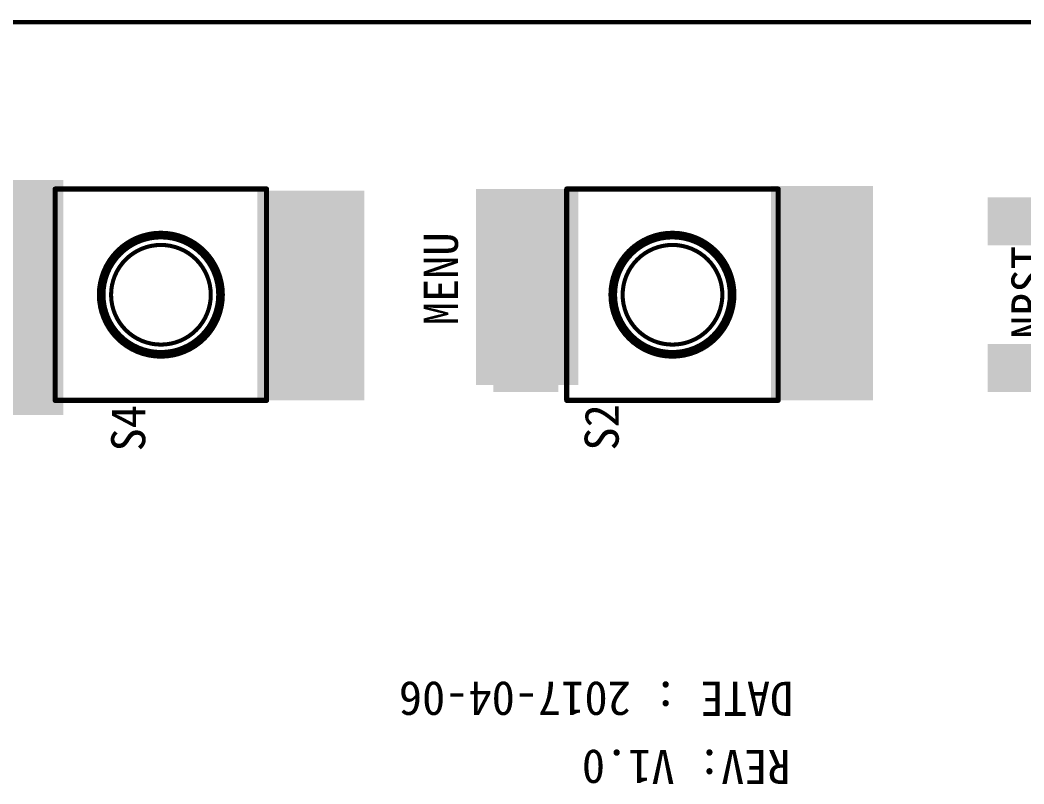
# Model space of a CAD drawing. Header units: millimetres. Extents: x 2043 to 2402, y 736 to 931.
# Drawn here: x 2212.19 to 2241.62, y 818.85 to 841.26 of the extents above; entities that cross this region are included whole.
import ezdxf

# ---------------------------------------------------------------- set-up
doc = ezdxf.new("R2010")
doc.units = ezdxf.units.MM
for name, color, linetype in [('TopOverlay', 2, 'Continuous'), ('TopPaste', 8, 'Continuous'), ('TopSolder', 216, 'Continuous')]:
    doc.layers.add(name, color=color, linetype=linetype)
doc.styles.get("Standard").update_dxf_attribs({"font": '', "height": 0.8})
doc.styles.get('Standard').set_extended_font_data('SimHei')

# ---------------------------------------------------------------- blocks, each defined once
blk = doc.blocks.new('SW6X6_12')
at = {"layer": 'TopOverlay', "const_width": 0.15}
for points in [[(-3.1, 3.1), (-3.1, -3.1)], [(-3.1, 3.1), (3.1, 3.1)], [(3.1, 3.1), (3.1, -3.1)], [(-3.1, -3.1), (3.1, -3.1)]]:
    blk.add_lwpolyline(points, dxfattribs=at)
at = {"layer": 'TopOverlay'}
for points, const_width in [([(-3.137, 3.1, 1), (-3.062, 3.1, 1)], 0.075), ([(-3.137, 3.1, 1), (-3.062, 3.1, 1)], 0.075), ([(3.062, 3.1, 1), (3.137, 3.1, 1)], 0.075), ([(3.062, 3.1, 1), (3.137, 3.1, 1)], 0.075), ([(1.75, 0, 1), (-1.75, 0, 1)], 0.254), ([(-1.813, 0, 1), (-1.686, 0, 1)], 0.127), ([(1.686, 0, 1), (1.813, 0, 1)], 0.127), ([(-3.137, -3.1, 1), (-3.062, -3.1, 1)], 0.075), ([(-3.137, -3.1, 1), (-3.062, -3.1, 1)], 0.075), ([(3.062, -3.1, 1), (3.137, -3.1, 1)], 0.075), ([(3.062, -3.1, 1), (3.137, -3.1, 1)], 0.075)]:
    blk.add_lwpolyline(points, format="xyb", close=True, dxfattribs=dict(at, const_width=const_width))
at = {"layer": 'TopPaste'}
for points in [[(-5.15, 1.55), (-3.45, 1.55), (-5.15, 2.75), (-3.45, 2.75)], [(3.45, 1.55), (5.15, 1.55), (3.45, 2.75), (5.15, 2.75)], [(-5.15, -2.75), (-3.45, -2.75), (-5.15, -1.55), (-3.45, -1.55)], [(3.45, -2.75), (5.15, -2.75), (3.45, -1.55), (5.15, -1.55)]]:
    blk.add_solid(points, dxfattribs=at)
at = {"layer": 'TopSolder'}
for points in [[(-5.252, 1.448), (-3.348, 1.448), (-5.252, 2.852), (-3.348, 2.852)], [(3.348, 1.448), (5.252, 1.448), (3.348, 2.852), (5.252, 2.852)], [(-5.252, -2.852), (-3.348, -2.852), (-5.252, -1.448), (-3.348, -1.448)], [(3.348, -2.852), (5.252, -2.852), (3.348, -1.448), (5.252, -1.448)]]:
    blk.add_solid(points, dxfattribs=at)
blk = doc.blocks.new('SW6X6_13')
at = {"layer": 'TopOverlay', "const_width": 0.15}
for points in [[(-3.1, 3.1), (-3.1, -3.1)], [(-3.1, 3.1), (3.1, 3.1)], [(3.1, 3.1), (3.1, -3.1)], [(-3.1, -3.1), (3.1, -3.1)]]:
    blk.add_lwpolyline(points, dxfattribs=at)
at = {"layer": 'TopOverlay'}
for points, const_width in [([(-3.137, 3.1, 1), (-3.062, 3.1, 1)], 0.075), ([(-3.137, 3.1, 1), (-3.062, 3.1, 1)], 0.075), ([(3.062, 3.1, 1), (3.137, 3.1, 1)], 0.075), ([(3.062, 3.1, 1), (3.137, 3.1, 1)], 0.075), ([(1.75, 0, 1), (-1.75, 0, 1)], 0.254), ([(-1.813, 0, 1), (-1.686, 0, 1)], 0.127), ([(1.686, 0, 1), (1.813, 0, 1)], 0.127), ([(-3.137, -3.1, 1), (-3.062, -3.1, 1)], 0.075), ([(-3.137, -3.1, 1), (-3.062, -3.1, 1)], 0.075), ([(3.062, -3.1, 1), (3.137, -3.1, 1)], 0.075), ([(3.062, -3.1, 1), (3.137, -3.1, 1)], 0.075)]:
    blk.add_lwpolyline(points, format="xyb", close=True, dxfattribs=dict(at, const_width=const_width))
at = {"layer": 'TopPaste'}
for points in [[(-5.15, 1.55), (-3.45, 1.55), (-5.15, 2.75), (-3.45, 2.75)], [(3.45, 1.55), (5.15, 1.55), (3.45, 2.75), (5.15, 2.75)], [(-5.15, -2.75), (-3.45, -2.75), (-5.15, -1.55), (-3.45, -1.55)], [(3.45, -2.75), (5.15, -2.75), (3.45, -1.55), (5.15, -1.55)]]:
    blk.add_solid(points, dxfattribs=at)
at = {"layer": 'TopSolder'}
for points in [[(-5.252, 1.448), (-3.348, 1.448), (-5.252, 2.852), (-3.348, 2.852)], [(3.348, 1.448), (5.252, 1.448), (3.348, 2.852), (5.252, 2.852)], [(-5.252, -2.852), (-3.348, -2.852), (-5.252, -1.448), (-3.348, -1.448)], [(3.348, -2.852), (5.252, -2.852), (3.348, -1.448), (5.252, -1.448)]]:
    blk.add_solid(points, dxfattribs=at)
blk = doc.blocks.new('SW6X6_15')
at = {"layer": 'TopOverlay', "const_width": 0.15}
for points in [[(-3.1, 3.1), (-3.1, -3.1)], [(-3.1, 3.1), (3.1, 3.1)], [(3.1, 3.1), (3.1, -3.1)], [(-3.1, -3.1), (3.1, -3.1)]]:
    blk.add_lwpolyline(points, dxfattribs=at)
at = {"layer": 'TopOverlay'}
for points, const_width in [([(-3.137, 3.1, 1), (-3.062, 3.1, 1)], 0.075), ([(-3.137, 3.1, 1), (-3.062, 3.1, 1)], 0.075), ([(3.062, 3.1, 1), (3.137, 3.1, 1)], 0.075), ([(3.062, 3.1, 1), (3.137, 3.1, 1)], 0.075), ([(1.75, 0, 1), (-1.75, 0, 1)], 0.254), ([(-1.813, 0, 1), (-1.686, 0, 1)], 0.127), ([(1.686, 0, 1), (1.813, 0, 1)], 0.127), ([(-3.137, -3.1, 1), (-3.062, -3.1, 1)], 0.075), ([(-3.137, -3.1, 1), (-3.062, -3.1, 1)], 0.075), ([(3.062, -3.1, 1), (3.137, -3.1, 1)], 0.075), ([(3.062, -3.1, 1), (3.137, -3.1, 1)], 0.075)]:
    blk.add_lwpolyline(points, format="xyb", close=True, dxfattribs=dict(at, const_width=const_width))
at = {"layer": 'TopPaste'}
for points in [[(-5.15, 1.55), (-3.45, 1.55), (-5.15, 2.75), (-3.45, 2.75)], [(3.45, 1.55), (5.15, 1.55), (3.45, 2.75), (5.15, 2.75)], [(-5.15, -2.75), (-3.45, -2.75), (-5.15, -1.55), (-3.45, -1.55)], [(3.45, -2.75), (5.15, -2.75), (3.45, -1.55), (5.15, -1.55)]]:
    blk.add_solid(points, dxfattribs=at)
at = {"layer": 'TopSolder'}
for points in [[(-5.252, 1.448), (-3.348, 1.448), (-5.252, 2.852), (-3.348, 2.852)], [(3.348, 1.448), (5.252, 1.448), (3.348, 2.852), (5.252, 2.852)], [(-5.252, -2.852), (-3.348, -2.852), (-5.252, -1.448), (-3.348, -1.448)], [(3.348, -2.852), (5.252, -2.852), (3.348, -1.448), (5.252, -1.448)]]:
    blk.add_solid(points, dxfattribs=at)

msp = doc.modelspace()

# ---------------------------------------------------------------- linework, layer by layer
at = {"color": 7}
for points, const_width in [([(2298.815, 841.196), (2083.815, 841.196)], 0.128), ([(2213.217, 830.101), (2213.217, 836.301)], 0.119), ([(2219.417, 836.301), (2213.217, 836.301)], 0.119), ([(2219.417, 830.101), (2219.417, 836.301)], 0.119), ([(2228.217, 830.101), (2228.217, 836.301)], 0.119), ([(2234.417, 836.301), (2228.217, 836.301)], 0.119), ([(2234.417, 830.101), (2234.417, 836.301)], 0.119), ([(2219.417, 830.101), (2213.217, 830.101)], 0.119), ([(2234.417, 830.101), (2228.217, 830.101)], 0.119)]:
    msp.add_lwpolyline(points, dxfattribs=dict(at, const_width=const_width))
for points, const_width in [([(2213.217, 836.271, 1), (2213.217, 836.33, 1)], 0.0595), ([(2213.217, 836.271, 1), (2213.217, 836.33, 1)], 0.0595), ([(2219.417, 836.271, 1), (2219.417, 836.33, 1)], 0.0595), ([(2219.417, 836.271, 1), (2219.417, 836.33, 1)], 0.0595), ([(2228.217, 836.271, 1), (2228.217, 836.33, 1)], 0.0595), ([(2228.217, 836.271, 1), (2228.217, 836.33, 1)], 0.0595), ([(2234.417, 836.271, 1), (2234.417, 836.33, 1)], 0.0595), ([(2234.417, 836.271, 1), (2234.417, 836.33, 1)], 0.0595), ([(2216.317, 834.951, 1), (2216.317, 831.451, 1)], 0.119), ([(2216.317, 834.921, 1), (2216.317, 834.98, 1)], 0.0595), ([(2231.317, 834.951, 1), (2231.317, 831.451, 1)], 0.119), ([(2231.317, 834.921, 1), (2231.317, 834.98, 1)], 0.0595), ([(2216.317, 834.663, 1), (2216.317, 831.739, 1)], 0.119), ([(2216.317, 834.633, 1), (2216.317, 834.692, 1)], 0.0595), ([(2231.317, 834.663, 1), (2231.317, 831.739, 1)], 0.119), ([(2231.317, 834.633, 1), (2231.317, 834.692, 1)], 0.0595), ([(2216.317, 831.709, 1), (2216.317, 831.768, 1)], 0.0595), ([(2231.317, 831.709, 1), (2231.317, 831.768, 1)], 0.0595), ([(2216.317, 831.421, 1), (2216.317, 831.48, 1)], 0.0595), ([(2231.317, 831.421, 1), (2231.317, 831.48, 1)], 0.0595), ([(2213.217, 830.071, 1), (2213.217, 830.13, 1)], 0.0595), ([(2213.217, 830.071, 1), (2213.217, 830.13, 1)], 0.0595), ([(2219.417, 830.071, 1), (2219.417, 830.13, 1)], 0.0595), ([(2219.417, 830.071, 1), (2219.417, 830.13, 1)], 0.0595), ([(2228.217, 830.071, 1), (2228.217, 830.13, 1)], 0.0595), ([(2228.217, 830.071, 1), (2228.217, 830.13, 1)], 0.0595), ([(2234.417, 830.071, 1), (2234.417, 830.13, 1)], 0.0595), ([(2234.417, 830.071, 1), (2234.417, 830.13, 1)], 0.0595)]:
    msp.add_lwpolyline(points, format="xyb", close=True, dxfattribs=dict(at, const_width=const_width))
for points in [[(2213.455, 829.673), (2213.455, 836.573), (2209.865, 829.673), (2209.865, 836.573)], [(2222.285, 830.101), (2222.285, 836.253), (2219.145, 830.101), (2219.145, 836.253)], [(2228.555, 830.553), (2228.555, 836.303), (2225.555, 830.553), (2225.555, 836.303)], [(2237.195, 830.103), (2237.195, 836.393), (2234.205, 830.103), (2234.205, 836.393)]]:
    msp.add_solid(points, dxfattribs=at)

# ---------------------------------------------------------------- block references
at = {"color": 7, "rotation": 180}
for name, p in [('SW6X6_15', (2216.315, 833.203)), ('SW6X6_13', (2231.315, 833.203)), ('SW6X6_12', (2245.815, 833.203))]:
    msp.add_blockref(name, p, dxfattribs=at)

# ---------------------------------------------------------------- texts
at = {"color": 7}
for s, rotation, p in [('MENU', 90, (2225.025, 832.307)), ('NRST', 90, (2242.255, 831.907)), ('S4', 90, (2215.858, 828.605)), ('S2', 90, (2229.74, 828.631)), ('DATE : 2017-04-06', 180, (2234.858, 821.847)), ('REV: V1.0', 180, (2234.782, 819.85))]:
    msp.add_text(s, height=1, rotation=rotation, dxfattribs=at).set_placement(p)

doc.saveas('drawing.dxf')
